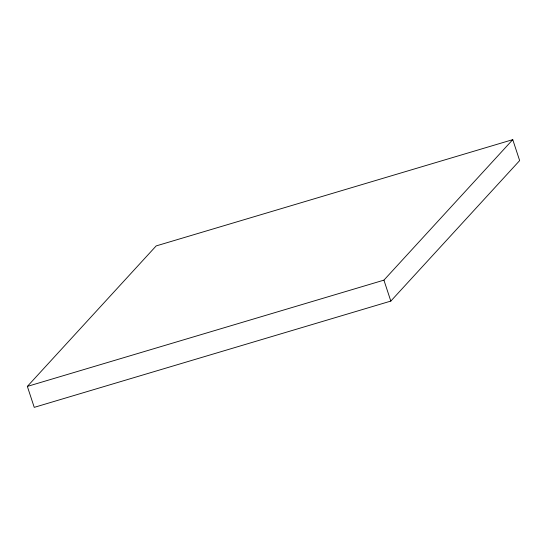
<?xml version="1.0" encoding="UTF-8"?>
<svg xmlns="http://www.w3.org/2000/svg" width="547" height="547" viewBox="0 0 547 547"><rect width="100%" height="100%" fill="white"/><g stroke="black" fill="none" stroke-linecap="round" stroke-linejoin="round"><path stroke-width="0.82" d="M27.35 386.408L156.182 245.911L512.758 139.642L519.65 160.592L390.818 301.089L34.242 407.358L27.35 386.408L383.926 280.139L512.758 139.642M383.926 280.139L390.818 301.089"/></g></svg>
